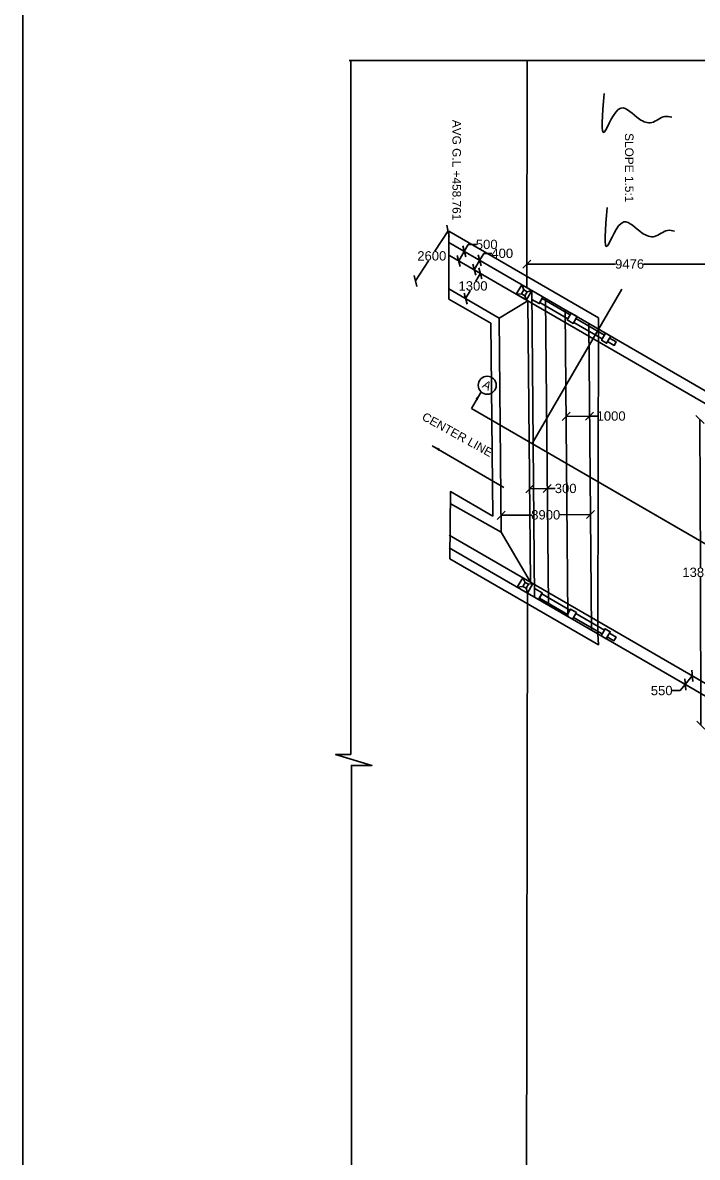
# Model space of a CAD drawing. Header units: millimetres. Extents: x 5124 to 3557214, y 2311 to 45955310.
# Drawn here: x 3526763 to 3534710, y 45933103 to 45946471 of the extents above; entities that cross this region are included whole.
import ezdxf

# ---------------------------------------------------------------- set-up
doc = ezdxf.new("R2010")
doc.units = ezdxf.units.MM
doc.header["$MEASUREMENT"] = 0
for name, color, linetype in [('DIMENSION', 7, 'Continuous'), ('DRAWING', 7, 'Continuous'), ('TEXT', 7, 'Continuous')]:
    doc.layers.add(name, color=color, linetype=linetype)
doc.styles.get("Standard").update_dxf_attribs({"font": 'arial.ttf', "height": 110})
doc.dimstyles.get("Standard").update_dxf_attribs({"dimtxt": 200, "dimasz": 110, "dimexe": 0.18, "dimexo": 0.0625, "dimgap": 0.09, "dimtad": 0, "dimtih": 1, "dimtoh": 1, "dimdec": 0, "dimzin": 0, "dimdsep": 46, "dimtxsty": 'Standard', "dimblk": 'OBLIQUE', "dimcen": 0.09, "dimse1": 1, "dimse2": 1, "dimadec": 0, "dimazin": 0, "dimtfac": 1, "dimtdec": 0, "dimtofl": 0, "dimtmove": 0, "dimatfit": 3, "dimfxl": 1, "dimtolj": 1, "dimtzin": 0, "dimarcsym": 0})

# ---------------------------------------------------------------- blocks, each defined once
blk = doc.blocks.new('_Oblique')
at = {"color": 0, "linetype": 'ByBlock', "lineweight": -2}
blk.add_line((-0.5, -0.5), (0.5, 0.5), dxfattribs=at)
blk = doc.blocks.new('*D106')
at = {"layer": 'Defpoints', "color": 0, "transparency": 16777216}
for p in [(3532702, 45943630), (3535121, 45943627), (3535121, 45943627)]:
    blk.add_point(p, dxfattribs=at)
at = {"layer": 'DIMENSION', "color": 0, "lineweight": -2, "transparency": 16777216}
for p, q in [((3532702, 45943627), (3533747, 45943627)), ((3535121, 45943627), (3534076, 45943627))]:
    blk.add_line(p, q, dxfattribs=at)
at = {"layer": 'DIMENSION', "color": 0, "lineweight": -2, "transparency": 16777216, "xscale": 95, "yscale": 95, "zscale": 95, "rotation": 180}
blk.add_blockref('_Oblique', (3532702, 45943627), dxfattribs=at)
at = {"layer": 'DIMENSION', "color": 0, "lineweight": -2, "transparency": 16777216, "xscale": 95, "yscale": 95, "zscale": 95}
blk.add_blockref('_Oblique', (3535121, 45943627), dxfattribs=at)
at = {"layer": 'DIMENSION', "color": 0, "transparency": 16777216, "insert": (3533912, 45943627), "char_height": 110, "attachment_point": 5}
blk.add_mtext('\\A1;9476', dxfattribs=at)
blk = doc.blocks.new('*D120')
at = {"layer": 'Defpoints', "color": 0, "transparency": 16777216}
for p in [(3531781, 45944014), (3531390, 45943428), (3531398, 45943423)]:
    blk.add_point(p, dxfattribs=at)
at = {"layer": 'DIMENSION', "color": 0, "lineweight": -2, "transparency": 16777216}
for p, q in [((3531774, 45944019), (3531618, 45943780)), ((3531390, 45943428), (3531545, 45943667))]:
    blk.add_line(p, q, dxfattribs=at)
at = {"layer": 'DIMENSION', "color": 0, "lineweight": -2, "transparency": 16777216, "xscale": 95, "yscale": 95, "zscale": 95}
for p, rotation in [((3531774, 45944019), 57.03760087701826), ((3531390, 45943428), 237.0376008770183)]:
    blk.add_blockref('_Oblique', p, dxfattribs=dict(at, rotation=rotation))
at = {"layer": 'DIMENSION', "color": 0, "transparency": 16777216, "insert": (3531582, 45943723), "char_height": 110, "attachment_point": 5}
blk.add_mtext('\\A1;2600', dxfattribs=at)
blk = doc.blocks.new('*D121')
at = {"layer": 'Defpoints', "color": 0, "transparency": 16777216}
for p in [(3531965, 45943776), (3531965, 45943776), (3531900, 45943665)]:
    blk.add_point(p, dxfattribs=at)
at = {"layer": 'DIMENSION', "color": 0, "lineweight": -2, "transparency": 16777216}
for p, q in [((3531965, 45943776), (3532012, 45943858)), ((3532012, 45943858), (3532107, 45943858)), ((3531900, 45943665), (3531965, 45943776))]:
    blk.add_line(p, q, dxfattribs=at)
at = {"layer": 'DIMENSION', "color": 0, "lineweight": -2, "transparency": 16777216, "xscale": 95, "yscale": 95, "zscale": 95}
for p, rotation in [((3531965, 45943776), 59.94293628817773), ((3531900, 45943665), 239.9429362881777)]:
    blk.add_blockref('_Oblique', p, dxfattribs=dict(at, rotation=rotation))
at = {"layer": 'DIMENSION', "color": 0, "transparency": 16777216, "insert": (3532229, 45943858), "char_height": 110, "attachment_point": 5}
blk.add_mtext('\\A1;500', dxfattribs=at)
blk = doc.blocks.new('*D122')
at = {"layer": 'Defpoints', "color": 0, "transparency": 16777216}
for p in [(3532146, 45943671), (3532146, 45943671), (3532082, 45943560)]:
    blk.add_point(p, dxfattribs=at)
at = {"layer": 'DIMENSION', "color": 0, "lineweight": -2, "transparency": 16777216}
for p, q in [((3532146, 45943671), (3532194, 45943753)), ((3532194, 45943753), (3532289, 45943753)), ((3532082, 45943560), (3532146, 45943671))]:
    blk.add_line(p, q, dxfattribs=at)
at = {"layer": 'DIMENSION', "color": 0, "lineweight": -2, "transparency": 16777216, "xscale": 95, "yscale": 95, "zscale": 95}
for p, rotation in [((3532146, 45943671), 59.94293628871687), ((3532082, 45943560), 239.9429362887169)]:
    blk.add_blockref('_Oblique', p, dxfattribs=dict(at, rotation=rotation))
at = {"layer": 'DIMENSION', "color": 0, "transparency": 16777216, "insert": (3532412, 45943753), "char_height": 110, "attachment_point": 5}
blk.add_mtext('\\A1;400', dxfattribs=at)
blk = doc.blocks.new('*D123')
at = {"layer": 'Defpoints', "color": 0, "transparency": 16777216}
for p in [(3532155, 45943518), (3531981, 45943220), (3531981, 45943220)]:
    blk.add_point(p, dxfattribs=at)
at = {"layer": 'DIMENSION', "color": 0, "lineweight": -2, "transparency": 16777216}
for p, q in [((3532155, 45943518), (3532101, 45943425)), ((3531981, 45943220), (3532035, 45943312))]:
    blk.add_line(p, q, dxfattribs=at)
at = {"layer": 'DIMENSION', "color": 0, "lineweight": -2, "transparency": 16777216, "xscale": 95, "yscale": 95, "zscale": 95}
for p, rotation in [((3532155, 45943518), 59.70556538835775), ((3531981, 45943220), 239.7055653883578)]:
    blk.add_blockref('_Oblique', p, dxfattribs=dict(at, rotation=rotation))
at = {"layer": 'DIMENSION', "color": 0, "transparency": 16777216, "insert": (3532068, 45943369), "char_height": 110, "attachment_point": 5}
blk.add_mtext('\\A1;1300', dxfattribs=at)
blk = doc.blocks.new('*D124')
at = {"layer": 'Defpoints', "color": 0, "transparency": 16777216}
for p in [(3533440, 45941835), (3533166, 45941772), (3533441, 45941774)]:
    blk.add_point(p, dxfattribs=at)
at = {"layer": 'DIMENSION', "color": 0, "lineweight": -2, "transparency": 16777216}
for p, q in [((3533165, 45941833), (3533440, 45941835)), ((3533440, 45941835), (3533535, 45941836))]:
    blk.add_line(p, q, dxfattribs=at)
at = {"layer": 'DIMENSION', "color": 0, "lineweight": -2, "transparency": 16777216, "xscale": 95, "yscale": 95, "zscale": 95}
for p, rotation in [((3533165, 45941833), 180.5158010271203), ((3533440, 45941835), 0.5158010271203408)]:
    blk.add_blockref('_Oblique', p, dxfattribs=dict(at, rotation=rotation))
at = {"layer": 'DIMENSION', "color": 0, "transparency": 16777216, "insert": (3533694, 45941836), "char_height": 110, "attachment_point": 5}
blk.add_mtext('\\A1;1000', dxfattribs=at)
blk = doc.blocks.new('*D125')
at = {"layer": 'Defpoints', "color": 0, "transparency": 16777216}
for p in [(3532735, 45940980), (3532942, 45940982), (3532942, 45940982)]:
    blk.add_point(p, dxfattribs=at)
at = {"layer": 'DIMENSION', "color": 0, "lineweight": -2, "transparency": 16777216}
for p, q in [((3532735, 45940980), (3532942, 45940982)), ((3532942, 45940982), (3533037, 45940983))]:
    blk.add_line(p, q, dxfattribs=at)
at = {"layer": 'DIMENSION', "color": 0, "lineweight": -2, "transparency": 16777216, "xscale": 95, "yscale": 95, "zscale": 95}
for p, rotation in [((3532735, 45940980), 180.5158010258946), ((3532942, 45940982), 0.5158010258946186)]:
    blk.add_blockref('_Oblique', p, dxfattribs=dict(at, rotation=rotation))
at = {"layer": 'DIMENSION', "color": 0, "transparency": 16777216, "insert": (3533159, 45940983), "char_height": 110, "attachment_point": 5}
blk.add_mtext('\\A1;300', dxfattribs=at)
blk = doc.blocks.new('*D126')
at = {"layer": 'Defpoints', "color": 0, "transparency": 16777216}
for p in [(3532398, 45940667), (3533451, 45940676), (3533451, 45940676)]:
    blk.add_point(p, dxfattribs=at)
at = {"layer": 'DIMENSION', "color": 0, "lineweight": -2, "transparency": 16777216}
for p, q in [((3532398, 45940667), (3532760, 45940670)), ((3533451, 45940676), (3533088, 45940673))]:
    blk.add_line(p, q, dxfattribs=at)
at = {"layer": 'DIMENSION', "color": 0, "lineweight": -2, "transparency": 16777216, "xscale": 95, "yscale": 95, "zscale": 95}
for p, rotation in [((3532398, 45940667), 180.5158010262065), ((3533451, 45940676), 0.515801026206542)]:
    blk.add_blockref('_Oblique', p, dxfattribs=dict(at, rotation=rotation))
at = {"layer": 'DIMENSION', "color": 0, "transparency": 16777216, "insert": (3532924, 45940672), "char_height": 110, "attachment_point": 5}
blk.add_mtext('\\A1;8900', dxfattribs=at)
blk = doc.blocks.new('*D127')
at = {"layer": 'Defpoints', "color": 0, "transparency": 16777216}
for p in [(3534650, 45938776), (3534567, 45938675), (3534567, 45938675)]:
    blk.add_point(p, dxfattribs=at)
at = {"layer": 'DIMENSION', "color": 0, "lineweight": -2, "transparency": 16777216}
for p, q in [((3534650, 45938776), (3534567, 45938675)), ((3534567, 45938675), (3534506, 45938602)), ((3534506, 45938602), (3534411, 45938602))]:
    blk.add_line(p, q, dxfattribs=at)
at = {"layer": 'DIMENSION', "color": 0, "lineweight": -2, "transparency": 16777216, "xscale": 95, "yscale": 95, "zscale": 95}
for p, rotation in [((3534650, 45938776), 50.2954474533546), ((3534567, 45938675), 230.2954474533546)]:
    blk.add_blockref('_Oblique', p, dxfattribs=dict(at, rotation=rotation))
at = {"layer": 'DIMENSION', "color": 0, "transparency": 16777216, "insert": (3534290, 45938602), "char_height": 110, "attachment_point": 5}
blk.add_mtext('\\A1;550', dxfattribs=at)
blk = doc.blocks.new('*D130')
at = {"layer": 'Defpoints', "color": 0, "transparency": 16777216}
for p in [(3535383, 45941798), (3534752, 45938194), (3535395, 45938196)]:
    blk.add_point(p, dxfattribs=at)
at = {"layer": 'DIMENSION', "color": 0, "lineweight": -2, "transparency": 16777216}
for p, q in [((3534741, 45941796), (3534746, 45940051)), ((3534752, 45938194), (3534747, 45939939))]:
    blk.add_line(p, q, dxfattribs=at)
at = {"layer": 'DIMENSION', "color": 0, "lineweight": -2, "transparency": 16777216, "xscale": 95, "yscale": 95, "zscale": 95}
for p, rotation in [((3534741, 45941796), 90.18639286257299), ((3534752, 45938194), 270.186392862573)]:
    blk.add_blockref('_Oblique', p, dxfattribs=dict(at, rotation=rotation))
at = {"layer": 'DIMENSION', "color": 0, "transparency": 16777216, "insert": (3534747, 45939995), "char_height": 110, "attachment_point": 5}
blk.add_mtext('\\A1;13858', dxfattribs=at)

msp = doc.modelspace()

# ---------------------------------------------------------------- linework, layer by layer
at = {"layer": 'DIMENSION'}
msp.add_circle((3532235.3, 45942199.6), 105.8, dxfattribs=at)
for points in [[(3533612.2, 45945636.9), (3533617.4, 45945185.1), (3533810.5, 45945465.5), (3534027.5, 45945334.2), (3534172.8, 45945294.4), (3534326.1, 45945366), (3534407.8, 45945358.1)], [(3533646.2, 45944294.1), (3533651.4, 45943842.3), (3533844.5, 45944122.7), (3534061.5, 45943991.4), (3534206.8, 45943951.7), (3534360.1, 45944023.3), (3534441.8, 45944015.3)]]:
    msp.add_spline(points, degree=3, dxfattribs=at)
at = {"layer": 'DRAWING'}
for points in [[(3556853.4, 45955310.1), (3526763.5, 45955310.1), (3526763.5, 45927254.1), (3556853.4, 45927254.1)], [(3532760.9, 45943315.5), (3532642.4, 45943384.1), (3532577.9, 45943272.9), (3532696.5, 45943204.2)], [(3532665, 45943323.4), (3532704.3, 45943300.6), (3532677.3, 45943253.9), (3532637.9, 45943276.7)], [(3532881.9, 45943222), (3533213.7, 45943029.8), (3533185.7, 45942981.4), (3532853.8, 45943173.6)], [(3533223.9, 45943047.5), (3533293.2, 45943007.4), (3533247.4, 45942928.3), (3533178.1, 45942968.4)], [(3533280.4, 45942985.4), (3533616.6, 45942790.7), (3533590.6, 45942745.7), (3533254.4, 45942940.4)], [(3533629.5, 45942812.9), (3533689.6, 45942778), (3533641.4, 45942694.9), (3533581.3, 45942729.7)], [(3533676.8, 45942755.9), (3533755.5, 45942710.3), (3533731, 45942667.9), (3533652.2, 45942713.5)], [(3532707.8, 45939751), (3532589.2, 45939819.6), (3532653.6, 45939930.9), (3532772.2, 45939862.2)], [(3532653.1, 45939830.2), (3532692.5, 45939807.4), (3532719.6, 45939854.2), (3532680.2, 45939877)], [(3532849, 45939692.5), (3533180.8, 45939500.3), (3533208.9, 45939548.8), (3532877.1, 45939741)], [(3533170.6, 45939482.7), (3533239.8, 45939442.6), (3533285.7, 45939521.7), (3533216.4, 45939561.8)], [(3533252.6, 45939464.6), (3533588.8, 45939269.8), (3533614.8, 45939314.8), (3533278.6, 45939509.6)], [(3533575.9, 45939247.7), (3533636.1, 45939212.9), (3533684.2, 45939296), (3533624.1, 45939330.8)], [(3533648.9, 45939235), (3533727.6, 45939189.4), (3533752.2, 45939231.8), (3533673.5, 45939277.4)]]:
    msp.add_lwpolyline(points, close=True, dxfattribs=at)
for points in [[(3530608.5, 45946027), (3538266.6, 45946027), (3538266.6, 45946248.8), (3538802.3, 45945803.6), (3538802.3, 45946028.4), (3545800.1, 45946028.4), (3545800.1, 45930302.8), (3535761.5, 45930302.8), (3535761.5, 45930077.4), (3535256.6, 45930532.7), (3535256.6, 45930297.7), (3530634.8, 45930297.7), (3530634.8, 45937720.3), (3530876.7, 45937720.3), (3530448.3, 45937849.4), (3530626.7, 45937849.4), (3530626.7, 45946027)], [(3532705.3, 45946027), (3532701.6, 45943349.8)], [(3531781, 45944013.9), (3531783.8, 45943214.5)], [(3531781, 45944013.9), (3533544.6, 45942992.5), (3533538.5, 45939270.3)], [(3544845.8, 45936322.2), (3531781.5, 45943882.3)], [(3544846.5, 45936173.3), (3531782, 45943733.5)], [(3532376.7, 45942988.3), (3531783.4, 45943334.9)], [(3532665, 45943323.4), (3532642.3, 45943384.1)], [(3532704.3, 45943300.6), (3532760.9, 45943315.5)], [(3532760.9, 45943315.5), (3532793.4, 45939701.5)], [(3532760.9, 45943315.5), (3532892, 45943239.5), (3532847, 45943161.9), (3532761.8, 45943211.2)], [(3532764.8, 45941512.5), (3533819.3, 45943333.2)], [(3532279.2, 45942929.7), (3531783.8, 45943214.5)], [(3532376.7, 45942988.3), (3532715.1, 45943193.5)], [(3532637.9, 45943276.7), (3532577.9, 45943272.9)], [(3532677.3, 45943253.9), (3532696.5, 45943204.2)], [(3532715.1, 45943193.5), (3532745, 45939878)], [(3532922.3, 45943222.1), (3532954.9, 45939608.1)], [(3533153.9, 45943088.1), (3533186.4, 45939474.1)], [(3532279.2, 45942929.7), (3532299.7, 45940657.1)], [(3532376.7, 45942988.3), (3532399.4, 45940468.5)], [(3533430.4, 45942928.1), (3533462.9, 45939314.1)], [(3532049.2, 45941927), (3545018.5, 45934415.4)], [(3532049.2, 45941927), (3547948, 45932718.6)], [(3532299.7, 45940657.1), (3531801.2, 45940945.8), (3531793.7, 45940155.4), (3533544.5, 45939141.4), (3533538.5, 45939270.3)], [(3531799.9, 45940807.8), (3532399.4, 45940468.5)], [(3544850.1, 45932873), (3531785.7, 45940433.1)], [(3532399.4, 45940468.5), (3532745, 45939878)], [(3544850.7, 45932724.2), (3531786.2, 45940284.3)], [(3532653.1, 45939830.2), (3532589.2, 45939819.7)], [(3532680.2, 45939877), (3532653.6, 45939930.9)], [(3532719.6, 45939854.2), (3532772.2, 45939862.2)], [(3532692.5, 45939807.4), (3532707.8, 45939751)], [(3532694.9, 45930297.7), (3532707.8, 45939751.1)], [(3532707.8, 45939751), (3532838.9, 45939675), (3532883.8, 45939752.7), (3532798.6, 45939802)]]:
    msp.add_lwpolyline(points, dxfattribs=at)

# ---------------------------------------------------------------- texts
at = {"layer": 'TEXT'}
for s, rotation, p in [('AVG G.L +458.761', 270, (3531825.7, 45945326.6)), ('SLOPE 1.5:1', 270, (3533857.9, 45945170)), ('A', 331.08377, (3532167.9, 45942178.2)), ('CENTER LINE', 331.07155, (3531456.1, 45941798))]:
    msp.add_text(s, height=100, rotation=rotation, dxfattribs=at).set_placement(p)

# ---------------------------------------------------------------- dimensions: what is measured, and where the dimension line sits
at = {"layer": 'DIMENSION'}
for p1, p2, distance, text, picture, middle in [((3531781, 45944013.9), (3531397.8, 45943423), -8.9, '2600', '*D120', (3531581.9, 45943723.3)), ((3531900.3, 45943665), (3531964.6, 45943776.3), 0, '500', '*D121', (3532228.6, 45943858.5)), ((3532081.8, 45943560), (3532146.2, 45943671.2), 0, '400', '*D122', (3532412.4, 45943753.4)), ((3532154.9, 45943517.7), (3531980.7, 45943219.6), 0, '1300', '*D123', (3532067.8, 45943368.6)), ((3533165.7, 45941771.8), (3533440.8, 45941774.3), 60.9, '1000', '*D124', (3533694.2, 45941836.1)), ((3535383.4, 45941797.9), (3535395.1, 45938196), -642.6, '13858', '*D130', (3534746.6, 45939994.9)), ((3532735, 45940980), (3532942.5, 45940981.9), 0, '300', '*D125', (3533158.9, 45940982.7)), ((3532397.6, 45940666.8), (3533450.7, 45940676.3), 0, '8900', '*D126', (3532924.1, 45940671.6)), ((3534649.9, 45938775.7), (3534566.6, 45938675.4), 0, '550', '*D127', (3534289.5, 45938602.3))]:
    dim = msp.add_aligned_dim(p1=p1, p2=p2, distance=distance, text=text, dimstyle='Standard', override={"dimasz": 95, "dimarcsym": 1}, dxfattribs=at)
    dim.commit()
    dim.dimension.update_dxf_attribs({"geometry": picture, "text_midpoint": middle})
dim = msp.add_linear_dim(base=(3535121, 45943627.1), p1=(3532702, 45943630.4), p2=(3535121, 45943627.1), text='9476', dimstyle='Standard', override={"dimasz": 95, "dimarcsym": 1}, dxfattribs=at)
dim.commit()
dim.dimension.update_dxf_attribs({"geometry": '*D106', "text_midpoint": (3533911.5, 45943627.1)})

# ---------------------------------------------------------------- leaders
for points in [[(3532158.5, 45942115.7), (3532049.2, 45941927)], [(3531587.2, 45941487.4), (3532431.7, 45940995.8)]]:
    msp.add_leader(points, dimstyle='Standard', override={"dimasz": 95, "dimgap": 0.09, "dimtad": 0, "dimarcsym": 1}, dxfattribs=at)

doc.saveas('drawing.dxf')
